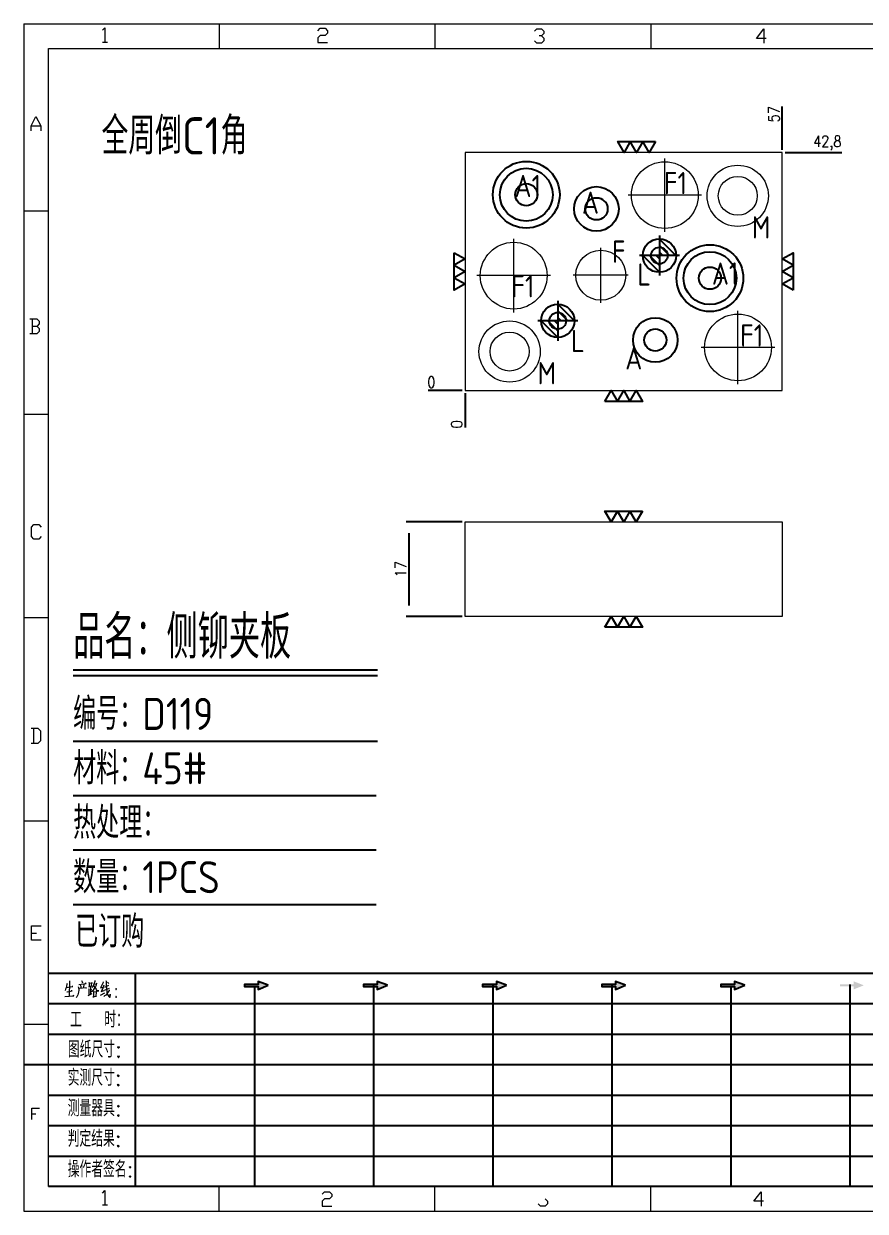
# Model space of a CAD drawing. Header units: millimetres. Extents: x 88508 to 142116, y -5268 to 20283.
# Drawn here: x 112852.3 to 113003.5, y -5268 to -5054.5 of the extents above; entities that cross this region are included whole.
import ezdxf
from ezdxf.enums import TextEntityAlignment as Align

# ---------------------------------------------------------------- set-up
doc = ezdxf.new("R2010")
doc.units = ezdxf.units.MM
doc.linetypes.add('CENTER', pattern=[0])
doc.linetypes.add('HIDDEN', pattern=[0])
for name, color, linetype in [('DIE', 7, 'Continuous'), ('DIM', 4, 'Continuous'), ('PH2', 7, 'Continuous'), ('PH2_O', 40, 'Continuous'), ('PH2_W', 1, 'Continuous'), ('TEXT', 4, 'Continuous')]:
    doc.layers.add(name, color=color, linetype=linetype)
doc.styles.add('chinesef_fs', font='simplex.shx', dxfattribs={"bigfont": 'gbcbig.shx'})
doc.styles.add('gbenor', font='gbenor.shx', dxfattribs={"bigfont": 'gbcbig.shx'})
doc.styles.add('GBENOR_', font='gbenor.shx', dxfattribs={"bigfont": 'gbcbig'})
doc.styles.get("Standard").update_dxf_attribs({"font": 'txt.shx', "width": 0.85, "bigfont": 'ctxt.shx'})
doc.styles.add('TXT', font='txt.shx', dxfattribs={"width": 0.8, "bigfont": 'ctxt.shx'})
doc.dimstyles.new('T-2-WX', dxfattribs={"dimtxt": 2, "dimasz": 2, "dimexe": 0.5, "dimexo": 0.5, "dimgap": 0.5, "dimtad": 1, "dimtxsty": 'Standard', "dimblk": 'OPEN30', "dimcen": 0, "dimazin": 3, "dimtfac": 1, "dimtmove": 0, "dimatfit": 3, "dimldrblk": 'OPEN30', "dimlwd": -1, "dimlwe": -1})

# ---------------------------------------------------------------- blocks, each defined once
blk = doc.blocks.new('U40')
for points in [[(351.8, 337.7), (351.8, 333.2), (367, 339.3), (351.8, 345.3), (351.8, 340.8), (331.2, 340.8), (331.2, 337.7)], [(545.7, 339.3), (530.6, 345.3), (530.6, 340.8), (509.9, 340.8), (509.9, 337.7), (530.6, 337.7), (530.6, 333.2)], [(724.5, 339.3), (709.3, 345.3), (709.3, 340.8), (688.7, 340.8), (688.7, 337.7), (709.3, 337.7), (709.3, 333.2)], [(903.3, 339.3), (888.1, 345.3), (888.1, 340.8), (867.5, 340.8), (867.5, 337.7), (888.1, 337.7), (888.1, 333.2)], [(1082.1, 339.3), (1066.9, 345.3), (1066.9, 340.8), (1046.3, 340.8), (1046.3, 337.7), (1066.9, 337.7), (1066.9, 333.2)], [(1245.7, 337.7), (1245.7, 333.2), (1260.9, 339.3), (1245.7, 345.3), (1245.7, 340.8), (1225.1, 340.8), (1225.1, 337.7)]]:
    blk.add_hatch(color=3).paths.add_polyline_path(points)
at = {"color": 254, "lineweight": 18}
for p, q in [((0, 1783.5), (0, 0)), ((0, 1783.5), (2530.2, 1783.5)), ((941.1, 1783.5), (941.1, 1746.5)), ((37, 37), (37, 1746.5)), ((37, 1746.5), (2493.2, 1746.5)), ((0, 1502.7), (37, 1502.7)), ((0, 1197.2), (37, 1197.2)), ((0, 891.7), (37, 891.7)), ((0, 586.3), (37, 586.3)), ((0, 280.8), (37, 280.8)), ((37, 37), (2493.2, 37)), ((941.1, 0), (941.1, 37)), ((0, 0), (2530.2, 0))]:
    blk.add_line(p, q, dxfattribs=at)
at = {"color": 254, "linetype": 'Continuous', "lineweight": 18}
for p, q in [((293.1, 1783.5), (293.1, 1746.5)), ((617.1, 1783.5), (617.1, 1746.5)), ((293.1, 0), (293.1, 37)), ((617.1, 0), (617.1, 37))]:
    blk.add_line(p, q, dxfattribs=at)
for p, q in [((38, 357.6), (1598.2, 357.6)), ((38, 311.8), (1598.2, 311.8)), ((37.1, 266), (1598.2, 266)), ((0.1, 220.2), (1598.2, 220.2)), ((37.1, 174.4), (1598.2, 174.4)), ((37.1, 128.6), (1598.2, 128.6)), ((37.1, 82.8), (1598.2, 82.8))]:
    blk.add_line(p, q)
at = {"color": 254}
for p, q in [((167.8, 37), (167.8, 357.6)), ((525.5, 37), (525.5, 340.8)), ((704.3, 37), (704.3, 340.8)), ((883.1, 37), (883.1, 340.8)), ((1240.6, 37), (1240.6, 340.8)), ((346.7, 37), (346.7, 337.9)), ((1061.9, 37), (1061.9, 337.7)), ((1598.2, 37), (38, 37))]:
    blk.add_line(p, q, dxfattribs=at)
at = {"color": 92, "lineweight": 18}
for points in [[(118.3, 1773.7), (121.9, 1777.3), (121.9, 1755.8)], [(441.4, 1773.1), (445, 1776.7), (452.2, 1776.7), (455.8, 1773.1), (455.8, 1769.5), (452.2, 1765.9), (445, 1765.9), (441.4, 1762.3), (441.4, 1755.1), (455.8, 1755.1)], [(766.4, 1772.4), (770, 1776), (777.2, 1776), (780.8, 1772.4), (780.8, 1768.8), (777.2, 1765.2), (773.6, 1765.2)], [(1114.4, 1761.4), (1100, 1761.4), (1110.8, 1775.8), (1110.8, 1754.2)], [(118.3, 1755.8), (125.5, 1755.8)], [(777.2, 1765.2), (780.8, 1761.6), (780.8, 1758), (777.2, 1754.4), (770, 1754.4), (766.4, 1758)], [(11.1, 1622.8), (11.1, 1630), (18.3, 1644.4), (25.5, 1630), (25.5, 1622.8)], [(11.1, 1630), (25.5, 1630)], [(20, 1329), (23.6, 1332.6), (23.6, 1336.2), (20, 1339.8), (9.2, 1339.8)], [(12.8, 1339.8), (12.8, 1318.2)], [(9.2, 1318.2), (20, 1318.2), (23.6, 1321.8), (23.6, 1325.4), (20, 1329), (12.8, 1329)], [(26.1, 1013.2), (22.5, 1009.6), (15.3, 1009.6), (11.7, 1013.2), (11.7, 1027.6), (15.3, 1031.2), (22.5, 1031.2), (26.1, 1027.6)], [(11, 703.2), (21.8, 703.2), (25.4, 706.8), (25.4, 721.2), (21.8, 724.8), (11, 724.8)], [(14.6, 724.8), (14.6, 703.2)], [(26.1, 407), (11.7, 407), (11.7, 428.6), (26.1, 428.6)], [(11.7, 417.8), (18.9, 417.8)], [(12.3, 137.7), (12.3, 155), (23.8, 155)], [(12.3, 146.4), (18.1, 146.4)], [(118.3, 27.4), (121.9, 31), (121.9, 9.4)], [(447.9, 25.7), (451.5, 29.3), (458.7, 29.3), (462.3, 25.7), (462.3, 22.1), (458.7, 18.5), (451.5, 18.5), (447.9, 14.9), (447.9, 7.7), (462.3, 7.7)], [(782.7, 18.5), (786.3, 14.9), (786.3, 11.3), (782.7, 7.7), (775.5, 7.7), (771.9, 11.3)], [(1110.3, 14.9), (1095.9, 14.9), (1106.7, 29.3), (1106.7, 7.7)], [(118.3, 9.4), (125.5, 9.4)]]:
    blk.add_lwpolyline(points, dxfattribs=at)
at = {"color": 92, "lineweight": 0}
for points in [[(65, 342.2), (64.8, 341), (64.1, 337.9), (63.6, 335.7), (62.8, 333.5), (62.1, 331.4)], [(68.4, 345.9), (68.7, 344.4), (68.1, 322.9)], [(82.6, 340.8), (93.7, 342.2), (93.3, 342.4), (92.4, 342)], [(86.1, 336.1), (86, 337.5), (85.3, 339.8)], [(86.7, 346.7), (87.9, 344.6), (88.3, 343)], [(90.3, 341), (90.4, 339.6), (89.1, 335.3)], [(97.8, 344), (98.1, 342.6), (98.1, 340.8), (98.1, 337.9), (98.1, 336.3), (98.2, 337.7), (102.1, 338.3), (101.8, 338.3), (102.1, 343.6), (102.1, 343.2), (102.1, 342.8), (98.2, 342.2)], [(105.5, 341.2), (105.9, 341), (109.6, 341.8), (109.3, 342.6), (108.5, 339.6), (107.6, 337.3), (106.9, 335.9), (105.9, 334.3), (104.3, 332), (103.1, 330.4), (101.9, 329.4)], [(106.6, 346.5), (106.5, 345.2), (105.1, 341.2), (104.2, 338.9), (103.1, 336.3), (102.6, 335.5)], [(104.9, 339.1), (105.3, 338.7), (107, 335.7), (108.6, 333.3), (109.9, 331.2), (110.3, 330.8), (112.6, 330.8), (110.2, 331.2), (109, 332.6)], [(119.3, 344.8), (119.1, 343.8), (116.8, 338.5), (115.4, 335.5), (119.3, 336.3)], [(120.3, 339.4), (118.1, 333.5), (116.4, 330), (116.1, 329.8), (120.5, 331.4)], [(121.7, 336.7), (127.7, 339.6)], [(123.4, 346.5), (123.5, 345.4), (123.5, 340.8), (123.8, 337.3), (124, 335.3), (124.2, 333.1), (124.5, 331), (124.8, 329), (125.2, 327.4), (125.9, 325.7), (126.9, 323.9), (127.9, 322.7), (128.9, 321.7), (129.6, 321.3), (129.9, 326.1), (129.4, 321.5)], [(127.7, 341.6), (127.2, 342.4), (125.7, 344.2)], [(61.4, 322.3), (68.2, 322.9), (75.3, 323.7), (74.9, 323.9), (73.8, 323.5)], [(63.8, 335.9), (73.4, 337.5), (73.1, 337.7), (72.5, 337.3)], [(64.5, 329.6), (64.8, 329.6), (65.1, 329.6), (72.5, 331), (71.9, 331), (70.9, 330.8)], [(82.6, 335.1), (82.6, 331.8), (82.3, 329), (81.9, 326.8), (81.2, 324.9), (80.3, 323.1), (79.6, 321.9), (78.8, 320.9)], [(93.3, 335.5), (94.1, 335.7), (94.3, 335.5), (82.6, 334.3), (82.6, 335.1), (82.2, 336.9)], [(96.5, 323.9), (102.8, 327.2)], [(97.2, 334.3), (97.5, 333.5), (97.7, 324.7)], [(100.2, 337.9), (100.1, 325.9)], [(100.2, 332.6), (102.4, 333.1)], [(104.2, 330), (104.5, 329), (104.5, 321.1), (104.3, 322.1), (104.5, 322.7), (109.2, 323.1), (108.6, 323.1), (109, 329.2), (109, 330), (109.3, 329.4), (108.6, 329.4), (104.6, 328.8)], [(115.3, 324.3), (121.5, 328.2)], [(128.2, 332.4), (128.1, 331.6), (126.9, 329.6), (125.8, 328), (124.5, 326.3), (123, 324.7), (121.4, 323.3), (120.1, 322.3)], [(121.4, 332.2), (128.8, 335.1)]]:
    blk.add_lwpolyline(points, dxfattribs=at)
for points in [[(367, 339.3), (351.8, 345.3), (351.8, 340.8), (331.2, 340.8), (331.2, 337.7), (351.8, 337.7), (351.8, 333.2), (367, 339.3)], [(545.7, 339.3), (530.6, 345.3), (530.6, 340.8), (509.9, 340.8), (509.9, 337.7), (530.6, 337.7), (530.6, 333.2), (545.7, 339.3)], [(724.5, 339.3), (709.3, 345.3), (709.3, 340.8), (688.7, 340.8), (688.7, 337.7), (709.3, 337.7), (709.3, 333.2), (724.5, 339.3)], [(903.3, 339.3), (888.1, 345.3), (888.1, 340.8), (867.5, 340.8), (867.5, 337.7), (888.1, 337.7), (888.1, 333.2), (903.3, 339.3)], [(1082.1, 339.3), (1066.9, 345.3), (1066.9, 340.8), (1046.3, 340.8), (1046.3, 337.7), (1066.9, 337.7), (1066.9, 333.2), (1082.1, 339.3)]]:
    blk.add_lwpolyline(points)
for points in [[(138.7, 332.4), (139.4, 333.5), (138.7, 334.5), (138, 333.5)], [(138.7, 320.9), (139.4, 321.9), (138.7, 322.9), (138, 321.9)]]:
    blk.add_lwpolyline(points, close=True, dxfattribs=at)
at = {"color": 3, "style": 'chinesef_fs'}
for s, p in [('工  时：', (69.5, 275.7)), ('图纸尺寸:', (66.2, 230.9)), ('实测尺寸:', (65.9, 188.4)), ('测量器具:', (65.9, 142.6)), ('判定结果:', (65.9, 96.8)), ('操作者签名:', (65.9, 51))]:
    blk.add_text(s, height=24.57, dxfattribs=at).set_placement(p)
at = {"lineweight": 18, "style": 'GBENOR_'}
blk.add_attdef('文档路径', (2126, 386.9), '', height=17.8, dxfattribs=at)
at = {"lineweight": 20, "style": 'TXT'}
for tag, height, p in [('18-**-**', 16.3, (1866.6, 256.2)), ('客户名称', 16.1, (1741.1, 134, 0)), ('料厚:', 16.1, (1741.3, 93.2, 0))]:
    blk.add_attdef(tag, text='', height=height, dxfattribs=at).set_placement(p, align=Align.MIDDLE)
for tag, p, height in [('88888', (1850.9, 207.5), 14.9), ('材质:', (1691.2, 168, 0), 16.1), ('核准', (1869.4, 127.5, 0), 16.1), ('设计', (1868.8, 88.3, 0), 16.1), ('绘图', (1868.2, 49.1, 0), 16.1)]:
    blk.add_attdef(tag, p, '', height=height, dxfattribs=at)
for tag, p, height, width in [('3', (2234.7, 206.9), 15.8, 0.7), ('4', (2234.7, 167.4), 15.8, 0.7), ('核准日期', (2041.1, 124.2, 0), 16.1, 0.68), ('设计日期', (2041.1, 84.5, 0), 16.1, 0.68), ('1', (2251.9, 85.9), 14.6, 0.7), ('绘图日期', (2040.9, 46.4, 0), 16.1, 0.68), ('2', (2235, 49.2), 14.6, 0.7)]:
    blk.add_attdef(tag, p, '', height=height, dxfattribs=dict(at, width=width))
blk = doc.blocks.new('*D8586')
at = {"layer": 'Defpoints', "color": 0}
for p in [(112988.57, -5077.67), (112993.57, -5077.67), (112931.57, -5120.47)]:
    blk.add_point(p, dxfattribs=at)
at = {"layer": 'DIM', "color": 0, "linetype": 'Continuous'}
blk.add_line((112989.07, -5077.67), (112999.25, -5077.67), dxfattribs=at)
at = {"layer": 'DIM', "color": 0, "insert": (112996.66, -5075.98), "char_height": 2, "attachment_point": 5}
blk.add_mtext('42,8', dxfattribs=at)
blk = doc.blocks.new('_Open30')
blk = doc.blocks.new('*D8587')
at = {"layer": 'Defpoints', "color": 0}
for p in [(112926.57, -5120.47), (112931.57, -5120.47), (112931.57, -5120.47)]:
    blk.add_point(p, dxfattribs=at)
at = {"layer": 'DIM', "color": 0, "linetype": 'Continuous'}
blk.add_line((112931.07, -5120.47), (112924.94, -5120.47), dxfattribs=at)
at = {"layer": 'DIM', "color": 0, "insert": (112925.5, -5118.97), "char_height": 2, "attachment_point": 5}
blk.add_mtext('0', dxfattribs=at)
blk = doc.blocks.new('*D8588')
at = {"layer": 'Defpoints', "color": 0}
for p in [(112931.57, -5120.47), (112931.57, -5120.47), (112931.57, -5125.47)]:
    blk.add_point(p, dxfattribs=at)
at = {"layer": 'DIM', "color": 0, "linetype": 'Continuous'}
blk.add_line((112931.57, -5120.97), (112931.57, -5127.1), dxfattribs=at)
at = {"layer": 'DIM', "color": 0, "insert": (112930.07, -5126.54), "char_height": 2, "attachment_point": 5, "rotation": 90}
blk.add_mtext('0', dxfattribs=at)
blk = doc.blocks.new('*D8589')
at = {"layer": 'Defpoints', "color": 0}
for p in [(112988.57, -5072.67), (112988.57, -5077.67), (112931.57, -5120.47)]:
    blk.add_point(p, dxfattribs=at)
at = {"layer": 'DIM', "color": 0, "linetype": 'Continuous'}
blk.add_line((112988.57, -5077.17), (112988.57, -5069.42), dxfattribs=at)
at = {"layer": 'DIM', "color": 0, "insert": (112987.07, -5070.79), "char_height": 2, "attachment_point": 5, "rotation": 90}
blk.add_mtext('57', dxfattribs=at)
blk = doc.blocks.new('*D8594')
at = {"layer": 'Defpoints', "color": 0}
for p in [(112931.57, -5144.1), (112921.49, -5161.1), (112931.57, -5161.1)]:
    blk.add_point(p, dxfattribs=at)
at = {"layer": 'DIM', "color": 0, "linetype": 'Continuous'}
for p, q in [((112931.07, -5144.1), (112920.99, -5144.1)), ((112921.49, -5146.1), (112921.49, -5159.1)), ((112931.07, -5161.1), (112920.99, -5161.1))]:
    blk.add_line(p, q, dxfattribs=at)
at = {"layer": 'DIM', "color": 0, "insert": (112919.99, -5152.6), "char_height": 2, "attachment_point": 5, "rotation": 90}
blk.add_mtext('17', dxfattribs=at)
blk = doc.blocks.new('HENXIAO0')
at = {"color": 230}
for p, q in [((-0.5, -0.003), (0, 0.497)), ((0, 0.6), (0, -0.6)), ((-0.6, 0), (0.6, 0)), ((-0.3, 0), (0, 0.3)), ((-0.1, 0), (0, 0.1)), ((0.5, 0.003), (0, -0.497)), ((0.1, 0), (0, -0.1)), ((0.3, 0), (0, -0.3))]:
    blk.add_line(p, q, dxfattribs=at)
for start, end in [(90, 180), (270, 0)]:
    blk.add_arc((0, 0), 0.5, start, end, dxfattribs=at)

msp = doc.modelspace()

# ---------------------------------------------------------------- linework, layer by layer
at = {"layer": 'DIE', "color": 4, "linetype": 'Continuous'}
for points in [[(112965.769, -5075.719), (112964.643, -5077.669), (112963.517, -5075.719), (112962.391, -5077.669), (112961.265, -5075.719), (112960.14, -5077.669), (112959.014, -5075.719), (112965.769, -5075.719)], [(112929.618, -5095.691), (112931.568, -5096.817), (112929.618, -5097.943), (112931.568, -5099.069), (112929.618, -5100.195), (112931.568, -5101.321), (112929.618, -5102.446), (112929.618, -5095.691)], [(112990.518, -5102.446), (112988.568, -5101.321), (112990.518, -5100.195), (112988.568, -5099.069), (112990.518, -5097.943), (112988.568, -5096.817), (112990.518, -5095.691), (112990.518, -5102.446)], [(112956.691, -5122.419), (112957.817, -5120.469), (112958.943, -5122.419), (112960.068, -5120.469), (112961.194, -5122.419), (112962.32, -5120.469), (112963.446, -5122.419), (112956.691, -5122.419)], [(112963.446, -5142.147), (112962.32, -5144.097), (112961.194, -5142.147), (112960.068, -5144.097), (112958.943, -5142.147), (112957.817, -5144.097), (112956.691, -5142.147), (112963.446, -5142.147)], [(112956.691, -5163.047), (112957.817, -5161.097), (112958.943, -5163.047), (112960.068, -5161.097), (112961.194, -5163.047), (112962.32, -5161.097), (112963.446, -5163.047), (112956.691, -5163.047)]]:
    msp.add_lwpolyline(points, close=True, dxfattribs=at)
at = {"layer": 'DIM', "color": 4, "linetype": 'Continuous', "lineweight": 25}
for p, q in [((112861.141, -5170.698), (112915.812, -5170.698)), ((112861.141, -5171.705), (112915.812, -5171.705)), ((112861.141, -5183.508), (112915.812, -5183.508)), ((112861.141, -5193.296), (112915.575, -5193.296)), ((112861.141, -5203.084), (112915.575, -5203.084)), ((112861.141, -5212.872), (112915.575, -5212.872))]:
    msp.add_line(p, q, dxfattribs=at)
at = {"layer": 'PH2', "color": 6, "linetype": 'Continuous', "lineweight": 15}
for points in [[(112988.568, -5077.669), (112931.568, -5077.669), (112931.568, -5120.469), (112988.568, -5120.469)], [(112931.568, -5144.097), (112988.568, -5144.097), (112988.568, -5161.097), (112931.568, -5161.097)]]:
    msp.add_lwpolyline(points, close=True, dxfattribs=at)
at = {"layer": 'PH2', "color": 6, "linetype": 'HIDDEN', "lineweight": 15}
for centre in [(112980.568, -5085.469), (112939.568, -5113.469)]:
    msp.add_circle(centre, 5.5, dxfattribs=at)
at = {"layer": 'PH2', "color": 6, "linetype": 'Continuous', "lineweight": 15}
for centre in [(112980.568, -5085.469), (112939.568, -5113.469)]:
    msp.add_circle(centre, 3.5, dxfattribs=at)
at = {"layer": 'PH2_O', "color": 2, "linetype": 'CENTER', "lineweight": 15}
for p, q in [((112967.472, -5091.939), (112967.472, -5078.739)), ((112974.072, -5085.339), (112960.872, -5085.339)), ((112940.307, -5106.42), (112940.307, -5093.22)), ((112955.955, -5104.702), (112955.955, -5094.802)), ((112946.907, -5099.82), (112933.707, -5099.82)), ((112960.905, -5099.752), (112951.005, -5099.752)), ((112980.61, -5119.324), (112980.61, -5106.124)), ((112987.21, -5112.724), (112974.01, -5112.724))]:
    msp.add_line(p, q, dxfattribs=at)
at = {"layer": 'PH2_O', "color": 2}
for centre in [(112942.568, -5085.269), (112975.568, -5100.269)]:
    msp.add_circle(centre, 6, dxfattribs=at)
at = {"layer": 'PH2_O', "color": 2, "linetype": 'Continuous', "lineweight": 15}
for centre, radius in [((112967.472, -5085.339), 6), ((112940.307, -5099.82), 6), ((112955.955, -5099.752), 4.5), ((112980.61, -5112.724), 6)]:
    msp.add_circle(centre, radius, dxfattribs=at)
at = {"layer": 'PH2_O', "color": 3}
for centre, radius in [((112942.568, -5085.269), 2), ((112955.175, -5087.814), 2), ((112966.488, -5096.221), 1.5), ((112975.568, -5100.269), 2), ((112948.224, -5107.942), 1.5), ((112965.756, -5111.402), 2)]:
    msp.add_circle(centre, radius, dxfattribs=at)
at = {"layer": 'PH2_W', "color": 1}
for centre, radius in [((112942.568, -5085.269), 4.75), ((112955.175, -5087.814), 4), ((112966.488, -5096.221), 3), ((112975.568, -5100.269), 4.75), ((112948.224, -5107.942), 3), ((112965.756, -5111.402), 4)]:
    msp.add_circle(centre, radius, dxfattribs=at)

# ---------------------------------------------------------------- block references
at = {"ltscale": 3, "xscale": 0.1197178852415366, "yscale": 0.1197178852415366, "zscale": 0.1197178852415366}
msp.add_blockref('U40', (112852.272, -5268.044), dxfattribs=at)
at = {"layer": 'PH2_W', "color": 1, "xscale": -6, "yscale": 6, "zscale": 6}
for p in [(112966.488, -5096.221), (112948.224, -5107.942)]:
    msp.add_blockref('HENXIAO0', p, dxfattribs=at)

# ---------------------------------------------------------------- texts
at = {"layer": 'DIM', "color": 3, "linetype": 'Continuous', "lineweight": 25, "style": 'gbenor'}
for s, height, p in [('品名：侧铆夹板', 7.7728, (112861.141, -5168.683)), ('编号：D119', 5.7576, (112861.141, -5181.493)), ('材料：45#', 5.7576, (112861.141, -5191.281)), ('热处理： ', 5.7576, (112861.141, -5201.069)), ('数量：1PCS', 5.7576, (112861.141, -5210.857)), ('已订购', 5.7576, (112861.491, -5220.645))]:
    msp.add_text(s, height=height, dxfattribs=at).set_placement(p)
at = {"layer": 'TEXT', "color": 4, "lineweight": 18, "style": 'gbenor'}
msp.add_text('全周倒C1角', height=6.685, dxfattribs=at).set_placement((112866.246, -5078.032))
at = {"layer": 'TEXT', "color": 4, "linetype": 'Continuous', "style": 'gbenor'}
for s, p in [('F1', (112969.368, -5083.188)), ('A1', (112942.829, -5083.7)), ('A', (112954.1, -5086.693)), ('M', (112984.759, -5091.137)), ('F', (112959.188, -5095.511)), ('L', (112963.743, -5099.61)), ('A1', (112978.302, -5099.444)), ('F1', (112941.965, -5101.727)), ('F1', (112983.068, -5110.576)), ('L', (112951.838, -5111.572)), ('A', (112961.88, -5114.687)), ('M', (112946.258, -5117.357))]:
    msp.add_text(s, height=4, dxfattribs=at).set_placement(p, align=Align.MIDDLE_CENTER)

# ---------------------------------------------------------------- dimensions: what is measured, and where the dimension line sits
at = {"layer": 'DIM', "linetype": 'Continuous'}
for feature_location, offset, dtype, origin, picture, middle in [((112988.568, -5077.669), (0, 5), 1, (112931.568, -5120.469), '*D8589', (112987.068, -5070.793)), ((112988.568, -5077.669), (5, 0), 0, (112931.568, -5120.469), '*D8586', (112996.659, -5075.978)), ((112931.568428397, -5120.468852849), (-5, 0), 0, (112931.568428397, -5120.468852849), '*D8587', (112925.50176173, -5118.968852849)), ((112931.568428397, -5120.468852849), (0, -5), 1, (112931.568428397, -5120.468852849), '*D8588', (112930.068428397, -5126.535519515))]:
    dim = msp.add_ordinate_dim(feature_location=feature_location, offset=offset, dtype=dtype, origin=origin, dimstyle='T-2-WX', dxfattribs=at)
    dim.commit()
    dim.dimension.update_dxf_attribs({"geometry": picture, "text_midpoint": middle})
at = {"layer": 'DIM', "color": 4, "linetype": 'Continuous'}
dim = msp.add_linear_dim(base=(112921.49, -5161.097), p1=(112931.568, -5144.097), p2=(112931.568, -5161.097), angle=90, dimstyle='T-2-WX', dxfattribs=at)
dim.commit()
dim.dimension.update_dxf_attribs({"geometry": '*D8594', "text_midpoint": (112919.99, -5152.597)})

doc.saveas('drawing.dxf')
